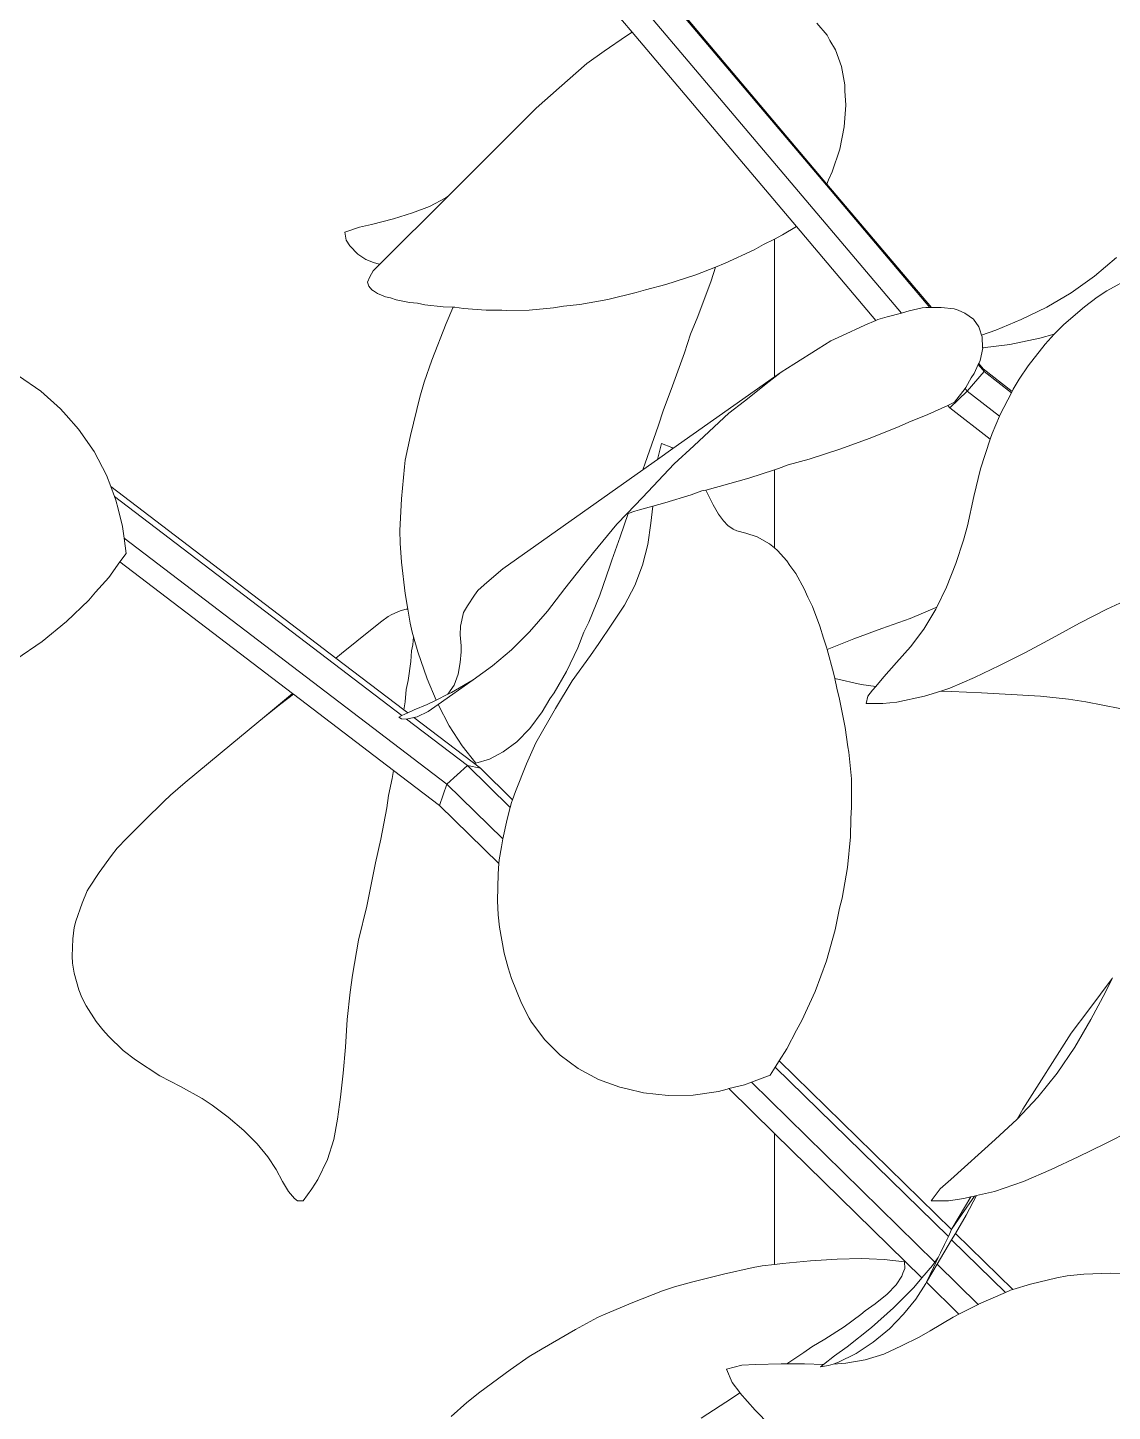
# Model space of a CAD drawing. Header units: metres. Extents: x 12.2 to 77.2, y 18.8 to 35.5.
# Drawn here: x 55.888 to 56.0984, y 29.8605 to 30.1288 of the extents above; entities that cross this region are included whole.
import ezdxf

# ---------------------------------------------------------------- set-up
doc = ezdxf.new("R2010")
doc.units = ezdxf.units.M
doc.layers.add('0inne_gulv', color=7, linetype='Continuous', lineweight=13)

# ---------------------------------------------------------------- blocks, each defined once
blk = doc.blocks.new('One bedroom house fr')
for p, q in [((0.95816, -2.27301), (1.05941, -2.39273)), ((1.00719, -2.33825), (0.95476, -2.27625)), ((1.04487, -2.36793), (1.0161, -2.33391)), ((1.04497, -2.36771), (1.01631, -2.33382)), ((1.04301, -2.33655), (1.04499, -2.33882)), ((1.00178, -2.34193), (1.00607, -2.33899)), ((1.00719, -2.33825), (1.00607, -2.33899)), ((1.03908, -2.37596), (1.00719, -2.33825)), ((1.04557, -2.33986), (1.04499, -2.33882)), ((0.99842, -2.34431), (1.00178, -2.34193)), ((1.04661, -2.34166), (1.04557, -2.33986)), ((1.04661, -2.34166), (1.0478, -2.34492)), ((0.99303, -2.34907), (0.99842, -2.34431)), ((1.04842, -2.34845), (1.0478, -2.34492)), ((0.9886, -2.35303), (0.99303, -2.34907)), ((1.04842, -2.34845), (1.04844, -2.34967)), ((1.04864, -2.35242), (1.04844, -2.34967)), ((0.9886, -2.35303), (0.97155, -2.37003)), ((1.04834, -2.35663), (1.04864, -2.35242)), ((1.04834, -2.35663), (1.04746, -2.36096)), ((1.046, -2.36536), (1.04746, -2.36096)), ((1.046, -2.36536), (1.04531, -2.36687)), ((1.04487, -2.36793), (1.04497, -2.36771)), ((1.06495, -2.39167), (1.04487, -2.36793)), ((1.04497, -2.36771), (1.04531, -2.36687)), ((1.06523, -2.39167), (1.04497, -2.36771)), ((0.97155, -2.37003), (0.95826, -2.38328)), ((0.97104, -2.3704), (0.96791, -2.37207)), ((0.97104, -2.3704), (0.97155, -2.37003)), ((0.95661, -2.37554), (0.96089, -2.37446)), ((0.96462, -2.37332), (0.96089, -2.37446)), ((0.96791, -2.37207), (0.96462, -2.37332)), ((0.95148, -2.37704), (0.95429, -2.37605)), ((0.95148, -2.37704), (0.95172, -2.37861)), ((0.95661, -2.37554), (0.95429, -2.37605)), ((1.03908, -2.37596), (1.03635, -2.37759)), ((1.05447, -2.39416), (1.03908, -2.37596)), ((0.95245, -2.37969), (0.95172, -2.37861)), ((0.95245, -2.37969), (0.95399, -2.38133)), ((1.03086, -2.38046), (1.0327, -2.37944)), ((1.0327, -2.37944), (1.03478, -2.37839)), ((1.03478, -2.37839), (1.03635, -2.37759)), ((1.03478, -2.40512), (1.03478, -2.37839)), ((0.95553, -2.38238), (0.95399, -2.38133)), ((0.95702, -2.38292), (0.95553, -2.38238)), ((1.02526, -2.38309), (1.03086, -2.38046)), ((1.09688, -2.38559), (1.10115, -2.38194)), ((0.9563, -2.3857), (0.95699, -2.38456)), ((0.95826, -2.38328), (0.95699, -2.38456)), ((0.95702, -2.38292), (0.95815, -2.38325)), ((0.95815, -2.38325), (0.95826, -2.38328)), ((1.02339, -2.38383), (1.01954, -2.38535)), ((1.0225, -2.38646), (1.02339, -2.38383)), ((1.02526, -2.38309), (1.02339, -2.38383)), ((0.95589, -2.38672), (0.9563, -2.3857)), ((0.95609, -2.38749), (0.95589, -2.38672)), ((0.95668, -2.38824), (0.95609, -2.38749)), ((1.0098, -2.3882), (1.01373, -2.38722)), ((1.01373, -2.38722), (1.01954, -2.38535)), ((1.0225, -2.38646), (1.01992, -2.39341)), ((1.09235, -2.38881), (1.09688, -2.38559)), ((1.09929, -2.38844), (1.10396, -2.38581)), ((0.95668, -2.38824), (0.95704, -2.38842)), ((0.95704, -2.38842), (0.95779, -2.38896)), ((0.95779, -2.38896), (0.95937, -2.38959)), ((0.96031, -2.38976), (0.95937, -2.38959)), ((0.96144, -2.39016), (0.96031, -2.38976)), ((0.96399, -2.39068), (0.96144, -2.39016)), ((0.96559, -2.39081), (0.96399, -2.39068)), ((0.99705, -2.39107), (1.00246, -2.39013)), ((1.00246, -2.39013), (1.00799, -2.38877)), ((1.00799, -2.38877), (1.0098, -2.3882)), ((1.09235, -2.38881), (1.0876, -2.3916)), ((1.09737, -2.38967), (1.09495, -2.39151)), ((1.09929, -2.38844), (1.09737, -2.38967)), ((0.96701, -2.39112), (0.96559, -2.39081)), ((0.96701, -2.39112), (0.97052, -2.39154)), ((0.97052, -2.39154), (0.97244, -2.3916)), ((0.97109, -2.39479), (0.97238, -2.39172)), ((0.97238, -2.39172), (0.97244, -2.3916)), ((0.97244, -2.3916), (0.9728, -2.39161)), ((0.97446, -2.39185), (0.9728, -2.39161)), ((0.97888, -2.39216), (0.97446, -2.39185)), ((0.97888, -2.39216), (0.98191, -2.39216)), ((0.98191, -2.39216), (0.98276, -2.39224)), ((0.98276, -2.39224), (0.9872, -2.39219)), ((0.9872, -2.39219), (0.99192, -2.39173)), ((0.99192, -2.39173), (0.9939, -2.39138)), ((0.99705, -2.39107), (0.9939, -2.39138)), ((1.05941, -2.39273), (1.05669, -2.39345)), ((1.06095, -2.39232), (1.05941, -2.39273)), ((1.06095, -2.39232), (1.06346, -2.39174)), ((1.06346, -2.39174), (1.06418, -2.39168)), ((1.06418, -2.39168), (1.06495, -2.39167)), ((1.06495, -2.39167), (1.06523, -2.39167)), ((1.06523, -2.39167), (1.06715, -2.39166)), ((1.06715, -2.39166), (1.06963, -2.39193)), ((1.06963, -2.39193), (1.07041, -2.39215)), ((1.07174, -2.39273), (1.07041, -2.39215)), ((1.07174, -2.39273), (1.07338, -2.39395)), ((1.0876, -2.3916), (1.08267, -2.39398)), ((1.09495, -2.39151), (1.09095, -2.39495)), ((0.97109, -2.39479), (0.96836, -2.40185)), ((1.01992, -2.39341), (1.01852, -2.39686)), ((1.04784, -2.39715), (1.05234, -2.3951)), ((1.05234, -2.3951), (1.05447, -2.39416)), ((1.05447, -2.39416), (1.05488, -2.39398)), ((1.05669, -2.39345), (1.05488, -2.39398)), ((1.07338, -2.39395), (1.07446, -2.39542)), ((1.07446, -2.39542), (1.07462, -2.39596)), ((1.07462, -2.39596), (1.07499, -2.39705)), ((1.07499, -2.39705), (1.07772, -2.39606)), ((1.08267, -2.39398), (1.07772, -2.39606)), ((1.09095, -2.39495), (1.08911, -2.39675)), ((1.01852, -2.39686), (1.01735, -2.40046)), ((1.04573, -2.39815), (1.04326, -2.39969)), ((1.04784, -2.39715), (1.04573, -2.39815)), ((1.07499, -2.39705), (1.07509, -2.39734)), ((1.07509, -2.39734), (1.07518, -2.39945)), ((1.08629, -2.39763), (1.08047, -2.39883)), ((1.08905, -2.39682), (1.08629, -2.39763)), ((1.08905, -2.39682), (1.0873, -2.39878)), ((1.08911, -2.39675), (1.08905, -2.39682)), ((1.01735, -2.40046), (1.01479, -2.40756)), ((1.04326, -2.39969), (1.03857, -2.40263)), ((1.07467, -2.40193), (1.07519, -2.39956)), ((1.07518, -2.39945), (1.08047, -2.39883)), ((1.07518, -2.39945), (1.07519, -2.39956)), ((1.08402, -2.40299), (1.0873, -2.39878)), ((0.96836, -2.40185), (0.96685, -2.40614)), ((1.03857, -2.40263), (1.03609, -2.4042)), ((1.07221, -2.40786), (1.07545, -2.40409)), ((1.07431, -2.40274), (1.07356, -2.40443)), ((1.07441, -2.40252), (1.07431, -2.40274)), ((1.07513, -2.40371), (1.07431, -2.40274)), ((1.07467, -2.40193), (1.07441, -2.40252)), ((1.07528, -2.40356), (1.07441, -2.40252)), ((1.07528, -2.40356), (1.07513, -2.40371)), ((1.07545, -2.40409), (1.07513, -2.40371)), ((1.08089, -2.40792), (1.07528, -2.40356)), ((1.07545, -2.40409), (1.07528, -2.40356)), ((1.08075, -2.40821), (1.07545, -2.40409)), ((1.08228, -2.40556), (1.08402, -2.40299)), ((0.88817, -2.40491), (0.89247, -2.40791)), ((0.96604, -2.40907), (0.96685, -2.40614)), ((1.01511, -2.41902), (1.03478, -2.40512)), ((1.02898, -2.40979), (1.0338, -2.406)), ((1.03609, -2.4042), (1.0338, -2.406)), ((1.03478, -2.40512), (1.03609, -2.4042)), ((1.07298, -2.40532), (1.07193, -2.40718)), ((1.07356, -2.40443), (1.07298, -2.40532)), ((1.08111, -2.40749), (1.08228, -2.40556)), ((0.89631, -2.41133), (0.89247, -2.40791)), ((0.96421, -2.41648), (0.96604, -2.40907)), ((1.01479, -2.40756), (1.01325, -2.41149)), ((1.06881, -2.41111), (1.07221, -2.40786)), ((1.06975, -2.41002), (1.07179, -2.40736)), ((1.07179, -2.40736), (1.07193, -2.40718)), ((1.07179, -2.40736), (1.07221, -2.40786)), ((1.07221, -2.40786), (1.07845, -2.41272)), ((1.08075, -2.40821), (1.07859, -2.41238)), ((1.08089, -2.40792), (1.08075, -2.40821)), ((1.08111, -2.40749), (1.08089, -2.40792)), ((0.89631, -2.41133), (0.8974, -2.41255)), ((1.01224, -2.4147), (1.01325, -2.41149)), ((1.02408, -2.41392), (1.02596, -2.41214)), ((1.02596, -2.41214), (1.02898, -2.40979)), ((1.0684, -2.41063), (1.06452, -2.41241)), ((1.06975, -2.41002), (1.0684, -2.41063)), ((1.06881, -2.41111), (1.0684, -2.41063)), ((1.07665, -2.41721), (1.06881, -2.41111)), ((0.8998, -2.41527), (0.8974, -2.41255)), ((1.00975, -2.42187), (1.01224, -2.4147)), ((1.02408, -2.41392), (1.01917, -2.41847)), ((1.05901, -2.41471), (1.05334, -2.417)), ((1.05901, -2.41471), (1.06086, -2.41388)), ((1.06452, -2.41241), (1.06086, -2.41388)), ((1.07845, -2.41272), (1.07702, -2.41608)), ((1.07859, -2.41238), (1.07845, -2.41272)), ((0.90281, -2.41959), (0.8998, -2.41527)), ((0.96421, -2.41648), (0.96319, -2.42126)), ((1.0475, -2.41911), (1.05334, -2.417)), ((1.07665, -2.41721), (1.07476, -2.42293)), ((1.07702, -2.41608), (1.07665, -2.41721)), ((0.90281, -2.41959), (0.90524, -2.4242)), ((1.0129, -2.41802), (1.01213, -2.42112)), ((1.01213, -2.42112), (1.01511, -2.41902)), ((1.0129, -2.41802), (1.01486, -2.41881)), ((1.01511, -2.41902), (1.01486, -2.41881)), ((1.01917, -2.41847), (1.01536, -2.42195)), ((1.0475, -2.41911), (1.04154, -2.42104)), ((0.96301, -2.42256), (0.96243, -2.42877)), ((0.96319, -2.42126), (0.96301, -2.42256)), ((1.01536, -2.42195), (1.00921, -2.42849)), ((1.00927, -2.42314), (1.01213, -2.42112)), ((1.00927, -2.42314), (1.00975, -2.42187)), ((1.03559, -2.42287), (1.03478, -2.42313)), ((1.03559, -2.42287), (1.03747, -2.4222)), ((1.04154, -2.42104), (1.03747, -2.4222)), ((0.90606, -2.42638), (0.90524, -2.4242)), ((0.98209, -2.44234), (1.00927, -2.42314)), ((1.0241, -2.42638), (1.0298, -2.42473)), ((1.03478, -2.42313), (1.0298, -2.42473)), ((1.03478, -2.43826), (1.03478, -2.42313)), ((1.07476, -2.42293), (1.07349, -2.4283)), ((0.90681, -2.42834), (0.90606, -2.42638)), ((0.90606, -2.42638), (0.94973, -2.45964)), ((1.01351, -2.42955), (1.01863, -2.42796)), ((1.02074, -2.42723), (1.01863, -2.42796)), ((1.02146, -2.42705), (1.02074, -2.42723)), ((1.0241, -2.42638), (1.02146, -2.42705)), ((1.02182, -2.42774), (1.02146, -2.42705)), ((1.02294, -2.42994), (1.02182, -2.42774)), ((0.96254, -2.47078), (0.90681, -2.42834)), ((0.90707, -2.42903), (0.90681, -2.42834)), ((0.90707, -2.42903), (0.90748, -2.43073)), ((0.90836, -2.43412), (0.90748, -2.43073)), ((0.96243, -2.42877), (0.96216, -2.43493)), ((1.00921, -2.42849), (1.00614, -2.43168)), ((1.00865, -2.4309), (1.0077, -2.43113)), ((1.0112, -2.43019), (1.00865, -2.4309)), ((1.01082, -2.43345), (1.0112, -2.43019)), ((1.01351, -2.42955), (1.0112, -2.43019)), ((1.02294, -2.42994), (1.02397, -2.43172)), ((1.07223, -2.43397), (1.07349, -2.4283)), ((1.00614, -2.43168), (1.00422, -2.43367)), ((1.00642, -2.43158), (1.00489, -2.43616)), ((1.00642, -2.43158), (1.00614, -2.43168)), ((1.0077, -2.43113), (1.00642, -2.43158)), ((1.01022, -2.43761), (1.01082, -2.43345)), ((1.02397, -2.43172), (1.02492, -2.43305)), ((1.02576, -2.43395), (1.02492, -2.43305)), ((0.90864, -2.43637), (0.90836, -2.43412)), ((0.96216, -2.43493), (0.96217, -2.43734)), ((0.9997, -2.43915), (1.00422, -2.43367)), ((1.00324, -2.44064), (1.00489, -2.43616)), ((1.02576, -2.43395), (1.02679, -2.43465)), ((1.02679, -2.43465), (1.02753, -2.43497)), ((1.02753, -2.43497), (1.02925, -2.43539)), ((1.02925, -2.43539), (1.03145, -2.4361)), ((1.03145, -2.4361), (1.03383, -2.4375)), ((1.07145, -2.43675), (1.07223, -2.43397)), ((0.97128, -2.48407), (0.90864, -2.43637)), ((0.90902, -2.43935), (0.90864, -2.43637)), ((0.96243, -2.44107), (0.96217, -2.43734)), ((1.01022, -2.43761), (1.00921, -2.44163)), ((1.03383, -2.4375), (1.03478, -2.43826)), ((1.03478, -2.43826), (1.03539, -2.43875)), ((1.03539, -2.43875), (1.0372, -2.44076)), ((1.07145, -2.43675), (1.06995, -2.44129)), ((0.90784, -2.44099), (0.90567, -2.44399)), ((0.90902, -2.43935), (0.90784, -2.44099)), ((0.94134, -2.46652), (0.90784, -2.44099)), ((0.96243, -2.44107), (0.96314, -2.44709)), ((0.99754, -2.44182), (0.9997, -2.43915)), ((1.00289, -2.44185), (1.00324, -2.44064)), ((1.00921, -2.44163), (1.00772, -2.44555)), ((1.0378, -2.44169), (1.0372, -2.44076)), ((1.03896, -2.44327), (1.0378, -2.44169)), ((1.06816, -2.44592), (1.06995, -2.44129)), ((0.90308, -2.44687), (0.90567, -2.44399)), ((0.97847, -2.44546), (0.98079, -2.44345)), ((0.98079, -2.44345), (0.98209, -2.44234)), ((0.99754, -2.44182), (0.99412, -2.44615)), ((1.00095, -2.44741), (1.00289, -2.44185)), ((1.03896, -2.44327), (1.04059, -2.44621)), ((0.90179, -2.44839), (0.90308, -2.44687)), ((0.97728, -2.44653), (0.9766, -2.44745)), ((0.97847, -2.44546), (0.97728, -2.44653)), ((0.99078, -2.45054), (0.99412, -2.44615)), ((1.00772, -2.44555), (1.00573, -2.44939)), ((1.04059, -2.44621), (1.04126, -2.44782)), ((1.06632, -2.44974), (1.06816, -2.44592)), ((0.8975, -2.45258), (0.90179, -2.44839)), ((0.96314, -2.44709), (0.96367, -2.45017)), ((0.97448, -2.45083), (0.97524, -2.44949)), ((0.97524, -2.44949), (0.9766, -2.44745)), ((1.00095, -2.44741), (0.99878, -2.45266)), ((1.00573, -2.44939), (1.00328, -2.45308)), ((1.04126, -2.44782), (1.04215, -2.44962)), ((1.04215, -2.44962), (1.04362, -2.45347)), ((1.06632, -2.44974), (1.06111, -2.45196)), ((1.0661, -2.45018), (1.06632, -2.44974)), ((1.09929, -2.45014), (1.1026, -2.44859)), ((0.95988, -2.45155), (0.95867, -2.45249)), ((0.96055, -2.45118), (0.95988, -2.45155)), ((0.96218, -2.45045), (0.96055, -2.45118)), ((0.96337, -2.45013), (0.96218, -2.45045)), ((0.96337, -2.45013), (0.96367, -2.45017)), ((0.96367, -2.45017), (0.96414, -2.45286)), ((0.9739, -2.45343), (0.97448, -2.45083)), ((0.98731, -2.45453), (0.99078, -2.45054)), ((1.06111, -2.45196), (1.05563, -2.45393)), ((1.06377, -2.45403), (1.0661, -2.45018)), ((1.09396, -2.45284), (1.09929, -2.45014)), ((0.8975, -2.45258), (0.89277, -2.45644)), ((0.95381, -2.45635), (0.95644, -2.45425)), ((0.95867, -2.45249), (0.95644, -2.45425)), ((0.96414, -2.45286), (0.96455, -2.45464)), ((0.96455, -2.45464), (0.9648, -2.45553)), ((0.97383, -2.45513), (0.9739, -2.45343)), ((0.98376, -2.45807), (0.98731, -2.45453)), ((0.99664, -2.45763), (0.99784, -2.4546)), ((0.99784, -2.4546), (0.99878, -2.45266)), ((1.00073, -2.45683), (1.00328, -2.45308)), ((1.04362, -2.45347), (1.04428, -2.45578)), ((1.05563, -2.45393), (1.05019, -2.45593)), ((1.0612, -2.45746), (1.06377, -2.45403)), ((1.09396, -2.45284), (1.08866, -2.45579)), ((0.88763, -2.45991), (0.89277, -2.45644)), ((0.95381, -2.45635), (0.95079, -2.45878)), ((0.96463, -2.45706), (0.96438, -2.45826)), ((0.9648, -2.45553), (0.96463, -2.45706)), ((0.9648, -2.45553), (0.96563, -2.45842)), ((0.97405, -2.45727), (0.97383, -2.45513)), ((0.97404, -2.45842), (0.97405, -2.45727)), ((0.99664, -2.45763), (0.99443, -2.46223)), ((1.00073, -2.45683), (0.99909, -2.45917)), ((1.04498, -2.45775), (1.04428, -2.45578)), ((1.04504, -2.45795), (1.04498, -2.45775)), ((1.04504, -2.45795), (1.05019, -2.45593)), ((1.0612, -2.45746), (1.05849, -2.46049)), ((1.08347, -2.45854), (1.08866, -2.45579)), ((0.95079, -2.45878), (0.94973, -2.45964)), ((0.94973, -2.45964), (0.9629, -2.46966)), ((0.96374, -2.46398), (0.96426, -2.46031)), ((0.96426, -2.46031), (0.96438, -2.45826)), ((0.96563, -2.45842), (0.96745, -2.46365)), ((0.97384, -2.46047), (0.97346, -2.46277)), ((0.97384, -2.46047), (0.97404, -2.45842)), ((0.98012, -2.46117), (0.98376, -2.45807)), ((0.99909, -2.45917), (0.99557, -2.46405)), ((1.04628, -2.46248), (1.04504, -2.45795)), ((1.07844, -2.46109), (1.08347, -2.45854)), ((0.97264, -2.46488), (0.97346, -2.46277)), ((0.98012, -2.46117), (0.97634, -2.46386)), ((0.99205, -2.46637), (0.99443, -2.46223)), ((1.0465, -2.46359), (1.04628, -2.46248)), ((1.05849, -2.46049), (1.05602, -2.46328)), ((1.07844, -2.46109), (1.07359, -2.46342)), ((0.96337, -2.46571), (0.96314, -2.46812)), ((0.96374, -2.46398), (0.96337, -2.46571)), ((0.9692, -2.46778), (0.96745, -2.46365)), ((0.96957, -2.46864), (0.97634, -2.46386)), ((0.97147, -2.46667), (0.97264, -2.46488)), ((0.97634, -2.46386), (0.97214, -2.46634)), ((0.99231, -2.46941), (0.99557, -2.46405)), ((1.0465, -2.46359), (1.05159, -2.46475)), ((1.04687, -2.46547), (1.0465, -2.46359)), ((1.04744, -2.46759), (1.04687, -2.46547)), ((1.05445, -2.46514), (1.05159, -2.46475)), ((1.05383, -2.46588), (1.05445, -2.46514)), ((1.05445, -2.46514), (1.05602, -2.46328)), ((1.06884, -2.46547), (1.06706, -2.46604)), ((1.07359, -2.46342), (1.06884, -2.46547)), ((0.93585, -2.47102), (0.94134, -2.46652)), ((0.94151, -2.46664), (0.93908, -2.46854)), ((0.94151, -2.46664), (0.94134, -2.46652)), ((0.96093, -2.48144), (0.94151, -2.46664)), ((0.96314, -2.46812), (0.9629, -2.46966)), ((0.96742, -2.46866), (0.9692, -2.46778)), ((0.9692, -2.46778), (0.97147, -2.46667)), ((0.97147, -2.46667), (0.97214, -2.46634)), ((0.98972, -2.47008), (0.99122, -2.46754)), ((0.99205, -2.46637), (0.99122, -2.46754)), ((1.04744, -2.46759), (1.04854, -2.47313)), ((1.05258, -2.46846), (1.05293, -2.46704)), ((1.05258, -2.46846), (1.05585, -2.46844)), ((1.05383, -2.46588), (1.05293, -2.46704)), ((1.05856, -2.46816), (1.05585, -2.46844)), ((1.05856, -2.46816), (1.06387, -2.46706)), ((1.06706, -2.46604), (1.06387, -2.46706)), ((1.06706, -2.46604), (1.06916, -2.46613)), ((1.06916, -2.46613), (1.07497, -2.4664)), ((1.07497, -2.4664), (1.08072, -2.46672)), ((1.08072, -2.46672), (1.08638, -2.46705)), ((1.09186, -2.46763), (1.08638, -2.46705)), ((1.09186, -2.46763), (1.09517, -2.46812)), ((1.09517, -2.46812), (1.1018, -2.46941)), ((0.93585, -2.47102), (0.92954, -2.47626)), ((0.93908, -2.46854), (0.93585, -2.47102)), ((0.96191, -2.47107), (0.96254, -2.47078)), ((0.96191, -2.47107), (0.96243, -2.47144)), ((0.96254, -2.47078), (0.96368, -2.47026)), ((0.9629, -2.46966), (0.96368, -2.47026)), ((0.96345, -2.47148), (0.96487, -2.47116)), ((0.96368, -2.47026), (0.96489, -2.4697)), ((0.96487, -2.47116), (0.96551, -2.47102)), ((0.96487, -2.47116), (0.97777, -2.48099)), ((0.96742, -2.46866), (0.96489, -2.4697)), ((0.9676, -2.47003), (0.96551, -2.47102)), ((0.9676, -2.47003), (0.96957, -2.46864)), ((0.96957, -2.46864), (0.9717, -2.4728)), ((0.98733, -2.47327), (0.98972, -2.47008)), ((0.98851, -2.47606), (0.99231, -2.46941)), ((0.96342, -2.47148), (0.96243, -2.47144)), ((0.96342, -2.47148), (0.96345, -2.47148)), ((0.97523, -2.48045), (0.96345, -2.47148)), ((0.9717, -2.4728), (0.97252, -2.4741)), ((0.98733, -2.47327), (0.9848, -2.47587)), ((1.04903, -2.47684), (1.04854, -2.47313)), ((0.92954, -2.47626), (0.9205, -2.4838)), ((0.97252, -2.4741), (0.97422, -2.47667)), ((0.98215, -2.47785), (0.9848, -2.47587)), ((0.9867, -2.48018), (0.98851, -2.47606)), ((0.97689, -2.48), (0.97422, -2.47667)), ((0.97689, -2.48), (0.97954, -2.47925)), ((0.97954, -2.47925), (0.98122, -2.47831)), ((0.98215, -2.47785), (0.98122, -2.47831)), ((1.04923, -2.47787), (1.04903, -2.47684)), ((1.04973, -2.48309), (1.04923, -2.47787)), ((0.96067, -2.48297), (0.96093, -2.48144)), ((0.96985, -2.48823), (0.96093, -2.48144)), ((0.97523, -2.48045), (0.97128, -2.48407)), ((0.97777, -2.48099), (0.97523, -2.48045)), ((0.98356, -2.48861), (0.97523, -2.48045)), ((0.97777, -2.48099), (0.98401, -2.4871)), ((0.98457, -2.48554), (0.9867, -2.48018)), ((0.9205, -2.4838), (0.91762, -2.48621)), ((0.95993, -2.48628), (0.96067, -2.48297)), ((0.97128, -2.48407), (0.96985, -2.48823)), ((0.98214, -2.49472), (0.97128, -2.48407)), ((1.04973, -2.48309), (1.04977, -2.48853)), ((0.91633, -2.48745), (0.91762, -2.48621)), ((0.9596, -2.48866), (0.95993, -2.48628)), ((0.98401, -2.4871), (0.98382, -2.48762)), ((0.98457, -2.48554), (0.98401, -2.4871)), ((0.91633, -2.48745), (0.9126, -2.49111)), ((0.9596, -2.48866), (0.95846, -2.49473)), ((0.98135, -2.49948), (0.96985, -2.48823)), ((0.98356, -2.48861), (0.98296, -2.49091)), ((0.98382, -2.48762), (0.98356, -2.48861)), ((1.0496, -2.49076), (1.04977, -2.48853)), ((0.90917, -2.49458), (0.9126, -2.49111)), ((0.98296, -2.49091), (0.98214, -2.49472)), ((1.04954, -2.49428), (1.0496, -2.49076)), ((0.90917, -2.49458), (0.9073, -2.49653)), ((0.95846, -2.49473), (0.95738, -2.49937)), ((0.98214, -2.49472), (0.98182, -2.49622)), ((1.04954, -2.49428), (1.04896, -2.50023)), ((0.9038, -2.50123), (0.9062, -2.49794)), ((0.9073, -2.49653), (0.9062, -2.49794)), ((0.9814, -2.49875), (0.98182, -2.49622)), ((0.95738, -2.49937), (0.95576, -2.50773)), ((0.98119, -2.50149), (0.98135, -2.49948)), ((0.98135, -2.49948), (0.9814, -2.49875)), ((1.04791, -2.50622), (1.04896, -2.50023)), ((0.9038, -2.50123), (0.9018, -2.50423)), ((0.98108, -2.50669), (0.98119, -2.50149)), ((0.90147, -2.50479), (0.9005, -2.50717)), ((0.9018, -2.50423), (0.90147, -2.50479)), ((0.89931, -2.51063), (0.9005, -2.50717)), ((0.95576, -2.50773), (0.95413, -2.51436)), ((0.98119, -2.50946), (0.98108, -2.50669)), ((1.04658, -2.51231), (1.04742, -2.50815)), ((1.04791, -2.50622), (1.04742, -2.50815)), ((0.89931, -2.51063), (0.89896, -2.51192)), ((0.98146, -2.5118), (0.98119, -2.50946)), ((0.89869, -2.51409), (0.89855, -2.51745)), ((0.89896, -2.51192), (0.89869, -2.51409)), ((0.98146, -2.5118), (0.98238, -2.51684)), ((1.04487, -2.51837), (1.04658, -2.51231)), ((0.95295, -2.52112), (0.95413, -2.51436)), ((0.89855, -2.51745), (0.89863, -2.51882)), ((0.89896, -2.52076), (0.89863, -2.51882)), ((0.98238, -2.51684), (0.98312, -2.51972)), ((1.04487, -2.51837), (1.0427, -2.52427)), ((0.89986, -2.52397), (0.89896, -2.52076)), ((0.95249, -2.5244), (0.95295, -2.52112)), ((0.98379, -2.52175), (0.98312, -2.51972)), ((0.98574, -2.52656), (0.98379, -2.52175)), ((1.09575, -2.52783), (1.10028, -2.5218)), ((1.09901, -2.5244), (1.10028, -2.5218)), ((1.10038, -2.52168), (1.10028, -2.5218)), ((0.90047, -2.52544), (0.89986, -2.52397)), ((0.95249, -2.5244), (0.95192, -2.52973)), ((1.0401, -2.52994), (1.0427, -2.52427)), ((1.09901, -2.5244), (1.09616, -2.52973)), ((0.90128, -2.52709), (0.90047, -2.52544)), ((0.9032, -2.5301), (0.90128, -2.52709)), ((0.98574, -2.52656), (0.98721, -2.52944)), ((0.9032, -2.5301), (0.90453, -2.53172)), ((0.95158, -2.5351), (0.95192, -2.52973)), ((0.98721, -2.52944), (0.98766, -2.53025)), ((1.0401, -2.52994), (1.03908, -2.53178)), ((1.09233, -2.53239), (1.09575, -2.52783)), ((1.09307, -2.5351), (1.09616, -2.52973)), ((0.90453, -2.53172), (0.90559, -2.53296)), ((0.98766, -2.53025), (0.99026, -2.53369)), ((1.0372, -2.53541), (1.03908, -2.53178)), ((1.08299, -2.5471), (1.09233, -2.53239)), ((0.90849, -2.53571), (0.90559, -2.53296)), ((0.95114, -2.54014), (0.95158, -2.5351)), ((0.99026, -2.53369), (0.99322, -2.53665)), ((1.03572, -2.53774), (1.0372, -2.53541)), ((1.08965, -2.54014), (1.09307, -2.5351)), ((0.91086, -2.53752), (0.90849, -2.53571)), ((0.91559, -2.54068), (0.91086, -2.53752)), ((0.99672, -2.53922), (0.99322, -2.53665)), ((1.03496, -2.53894), (1.03572, -2.53774)), ((1.03572, -2.53774), (1.06916, -2.57048)), ((0.91956, -2.54271), (0.91559, -2.54068)), ((0.95065, -2.5448), (0.95114, -2.54014)), ((0.99672, -2.53922), (1.00065, -2.54134)), ((1.03394, -2.54055), (1.03033, -2.5419)), ((1.03394, -2.54055), (1.03496, -2.53894)), ((1.06853, -2.57181), (1.03496, -2.53894)), ((1.0859, -2.5448), (1.08965, -2.54014)), ((0.92377, -2.54505), (0.91956, -2.54271)), ((1.00065, -2.54134), (1.00482, -2.54288)), ((1.00482, -2.54288), (1.00623, -2.54319)), ((1.00623, -2.54319), (1.00938, -2.54396)), ((1.02397, -2.54367), (1.02564, -2.54321)), ((1.02564, -2.54321), (1.02593, -2.54314)), ((1.02593, -2.54314), (1.02898, -2.54241)), ((1.03478, -2.55181), (1.02593, -2.54314)), ((1.03033, -2.5419), (1.02898, -2.54241)), ((1.06593, -2.57677), (1.03033, -2.5419)), ((0.92575, -2.54634), (0.92377, -2.54505)), ((0.95007, -2.54907), (0.95065, -2.5448)), ((1.00938, -2.54396), (1.01417, -2.54449)), ((1.01905, -2.54439), (1.01417, -2.54449)), ((1.01905, -2.54439), (1.02397, -2.54367)), ((1.08186, -2.54907), (1.0859, -2.5448)), ((0.92885, -2.54865), (0.92575, -2.54634)), ((0.92885, -2.54865), (0.93188, -2.55126)), ((1.08299, -2.5471), (1.08186, -2.54907)), ((0.93446, -2.55382), (0.93188, -2.55126)), ((0.95007, -2.54907), (0.94933, -2.55301)), ((1.08186, -2.54907), (1.07759, -2.55301)), ((1.09891, -2.55382), (1.104, -2.55126)), ((0.93655, -2.55636), (0.93446, -2.55382)), ((0.94933, -2.55301), (0.94808, -2.55687)), ((1.03478, -2.57722), (1.03478, -2.55181)), ((1.06341, -2.57984), (1.03478, -2.55181)), ((1.06902, -2.56073), (1.07759, -2.55301)), ((1.09373, -2.55636), (1.09891, -2.55382)), ((0.93655, -2.55636), (0.93816, -2.55884)), ((0.94625, -2.56073), (0.94808, -2.55687)), ((1.09373, -2.55636), (1.08847, -2.55884)), ((0.93816, -2.55884), (0.93938, -2.56117)), ((1.08847, -2.55884), (1.08311, -2.56117)), ((0.93938, -2.56117), (0.94054, -2.56306)), ((0.94625, -2.56073), (0.94508, -2.56259)), ((1.06902, -2.56073), (1.06697, -2.56259)), ((1.08311, -2.56117), (1.0775, -2.56306)), ((0.9417, -2.56446), (0.94054, -2.56306)), ((0.9417, -2.56446), (0.94227, -2.56489)), ((0.94337, -2.56489), (0.94227, -2.56489)), ((0.94337, -2.56489), (0.94508, -2.56259)), ((1.06521, -2.56489), (1.06697, -2.56259)), ((1.06521, -2.56489), (1.06853, -2.56489)), ((1.07155, -2.56446), (1.06853, -2.56489)), ((1.0729, -2.56414), (1.06923, -2.57034)), ((1.07359, -2.56398), (1.0711, -2.56763)), ((1.07155, -2.56446), (1.0729, -2.56414)), ((1.07399, -2.56389), (1.07198, -2.56769)), ((1.0729, -2.56414), (1.07359, -2.56398)), ((1.07359, -2.56398), (1.07399, -2.56389)), ((1.07399, -2.56389), (1.0775, -2.56306)), ((1.0711, -2.56763), (1.06923, -2.57034)), ((1.07198, -2.56769), (1.06989, -2.57121)), ((1.06853, -2.57181), (1.06916, -2.57048)), ((1.06916, -2.57048), (1.06923, -2.57034)), ((1.06917, -2.57244), (1.06636, -2.57718)), ((1.06779, -2.57337), (1.06853, -2.57181)), ((1.06989, -2.57121), (1.06917, -2.57244)), ((1.0796, -2.58266), (1.06917, -2.57244)), ((1.06989, -2.57121), (1.08102, -2.5821)), ((1.06701, -2.57499), (1.06658, -2.57587)), ((1.06701, -2.57499), (1.06779, -2.57337)), ((1.03064, -2.57785), (1.02489, -2.57911)), ((1.03064, -2.57785), (1.03244, -2.57751)), ((1.03478, -2.57722), (1.03244, -2.57751)), ((1.03633, -2.57703), (1.03478, -2.57722)), ((1.04181, -2.57651), (1.03633, -2.57703)), ((1.04181, -2.57651), (1.04695, -2.57619)), ((1.05171, -2.57608), (1.04695, -2.57619)), ((1.05171, -2.57608), (1.05318, -2.57611)), ((1.0561, -2.5763), (1.05318, -2.57611)), ((1.06003, -2.57675), (1.0561, -2.5763)), ((1.05969, -2.57895), (1.06009, -2.57804)), ((1.06003, -2.57675), (1.06009, -2.57804)), ((1.06546, -2.57741), (1.06341, -2.57984)), ((1.06636, -2.57718), (1.06427, -2.58069)), ((1.06427, -2.58069), (1.06564, -2.57781)), ((1.06546, -2.57741), (1.06593, -2.57677)), ((1.06658, -2.57587), (1.06564, -2.57781)), ((1.06593, -2.57677), (1.06658, -2.57587)), ((1.07431, -2.58497), (1.06636, -2.57718)), ((1.01898, -2.58057), (1.01538, -2.58157)), ((1.01898, -2.58057), (1.02489, -2.57911)), ((1.05842, -2.58119), (1.05669, -2.583)), ((1.05842, -2.58119), (1.05953, -2.57949)), ((1.05953, -2.57949), (1.05969, -2.57895)), ((1.06341, -2.57984), (1.06183, -2.5817)), ((1.06221, -2.58395), (1.06414, -2.58093)), ((1.06427, -2.58069), (1.06414, -2.58093)), ((1.07059, -2.58687), (1.06427, -2.58069)), ((1.08102, -2.5821), (1.08449, -2.58103)), ((1.08449, -2.58103), (1.08959, -2.5798)), ((1.09159, -2.57945), (1.08959, -2.5798)), ((1.09478, -2.5791), (1.09159, -2.57945)), ((1.09478, -2.5791), (1.09998, -2.57889)), ((1.09998, -2.57889), (1.10245, -2.57898)), ((1.00733, -2.5846), (1.01309, -2.58237)), ((1.01538, -2.58157), (1.01309, -2.58237)), ((1.05436, -2.58489), (1.05669, -2.583)), ((1.06183, -2.5817), (1.05792, -2.58565)), ((1.0744, -2.58493), (1.0796, -2.58266)), ((1.0796, -2.58266), (1.08059, -2.58223)), ((1.08059, -2.58223), (1.08102, -2.5821)), ((1.00733, -2.5846), (1.00162, -2.58699)), ((1.05153, -2.58695), (1.0524, -2.58621)), ((1.0524, -2.58621), (1.05436, -2.58489)), ((1.05792, -2.58565), (1.05364, -2.58945)), ((1.05985, -2.58689), (1.06221, -2.58395)), ((1.07059, -2.58687), (1.07431, -2.58497)), ((1.07431, -2.58497), (1.0744, -2.58493)), ((1.00045, -2.58752), (0.99621, -2.58984)), ((1.00162, -2.58699), (1.00045, -2.58752)), ((1.0483, -2.58931), (1.05153, -2.58695)), ((1.05709, -2.5897), (1.05985, -2.58689)), ((1.06501, -2.59013), (1.06946, -2.58745)), ((1.06946, -2.58745), (1.07059, -2.58687)), ((0.98973, -2.59357), (0.99621, -2.58984)), ((1.04458, -2.59173), (1.04207, -2.5932)), ((1.04458, -2.59173), (1.0483, -2.58931)), ((1.04891, -2.59318), (1.05364, -2.58945)), ((1.05709, -2.5897), (1.05396, -2.59233)), ((1.05942, -2.59304), (1.06287, -2.59131)), ((1.06287, -2.59131), (1.06501, -2.59013)), ((0.98973, -2.59357), (0.98719, -2.59508)), ((1.03717, -2.59651), (1.0405, -2.59432)), ((1.0405, -2.59432), (1.04207, -2.5932)), ((1.04891, -2.59318), (1.04642, -2.59495)), ((1.0471, -2.59624), (1.05064, -2.59452)), ((1.05396, -2.59233), (1.05064, -2.59452)), ((1.0524, -2.59572), (1.05601, -2.5946)), ((1.05942, -2.59304), (1.05601, -2.5946)), ((0.98719, -2.59508), (0.98356, -2.59766)), ((1.02548, -2.59755), (1.02847, -2.59677)), ((1.03111, -2.59662), (1.02847, -2.59677)), ((1.03111, -2.59662), (1.0361, -2.5965)), ((1.03717, -2.59651), (1.0361, -2.5965)), ((1.0406, -2.59653), (1.03717, -2.59651)), ((1.0443, -2.59662), (1.0406, -2.59653)), ((1.04372, -2.59707), (1.0443, -2.59662)), ((1.04372, -2.59707), (1.04531, -2.59683)), ((1.0443, -2.59662), (1.04642, -2.59495)), ((1.0462, -2.59654), (1.04531, -2.59683)), ((1.0471, -2.59624), (1.0462, -2.59654)), ((1.04863, -2.59639), (1.0462, -2.59654)), ((1.04863, -2.59639), (1.0524, -2.59572)), ((0.98356, -2.59766), (0.97767, -2.60202)), ((1.02548, -2.59755), (1.02659, -2.60012)), ((0.97767, -2.60202), (0.97513, -2.60398)), ((1.02805, -2.60206), (1.02659, -2.60012)), ((1.02665, -2.60311), (1.02811, -2.60213)), ((1.02805, -2.60206), (1.02811, -2.60213)), ((1.02811, -2.60213), (1.03103, -2.60551)), ((0.97212, -2.60671), (0.97513, -2.60398)), ((1.02665, -2.60311), (1.02058, -2.60701)), ((1.03392, -2.6084), (1.03103, -2.60551))]:
    blk.add_line(p, q)

msp = doc.modelspace()

# ---------------------------------------------------------------- block references
at = {"layer": '0inne_gulv'}
msp.add_blockref('One bedroom house fr', (54.9981, 32.46623), dxfattribs=at)

doc.saveas('drawing.dxf')
